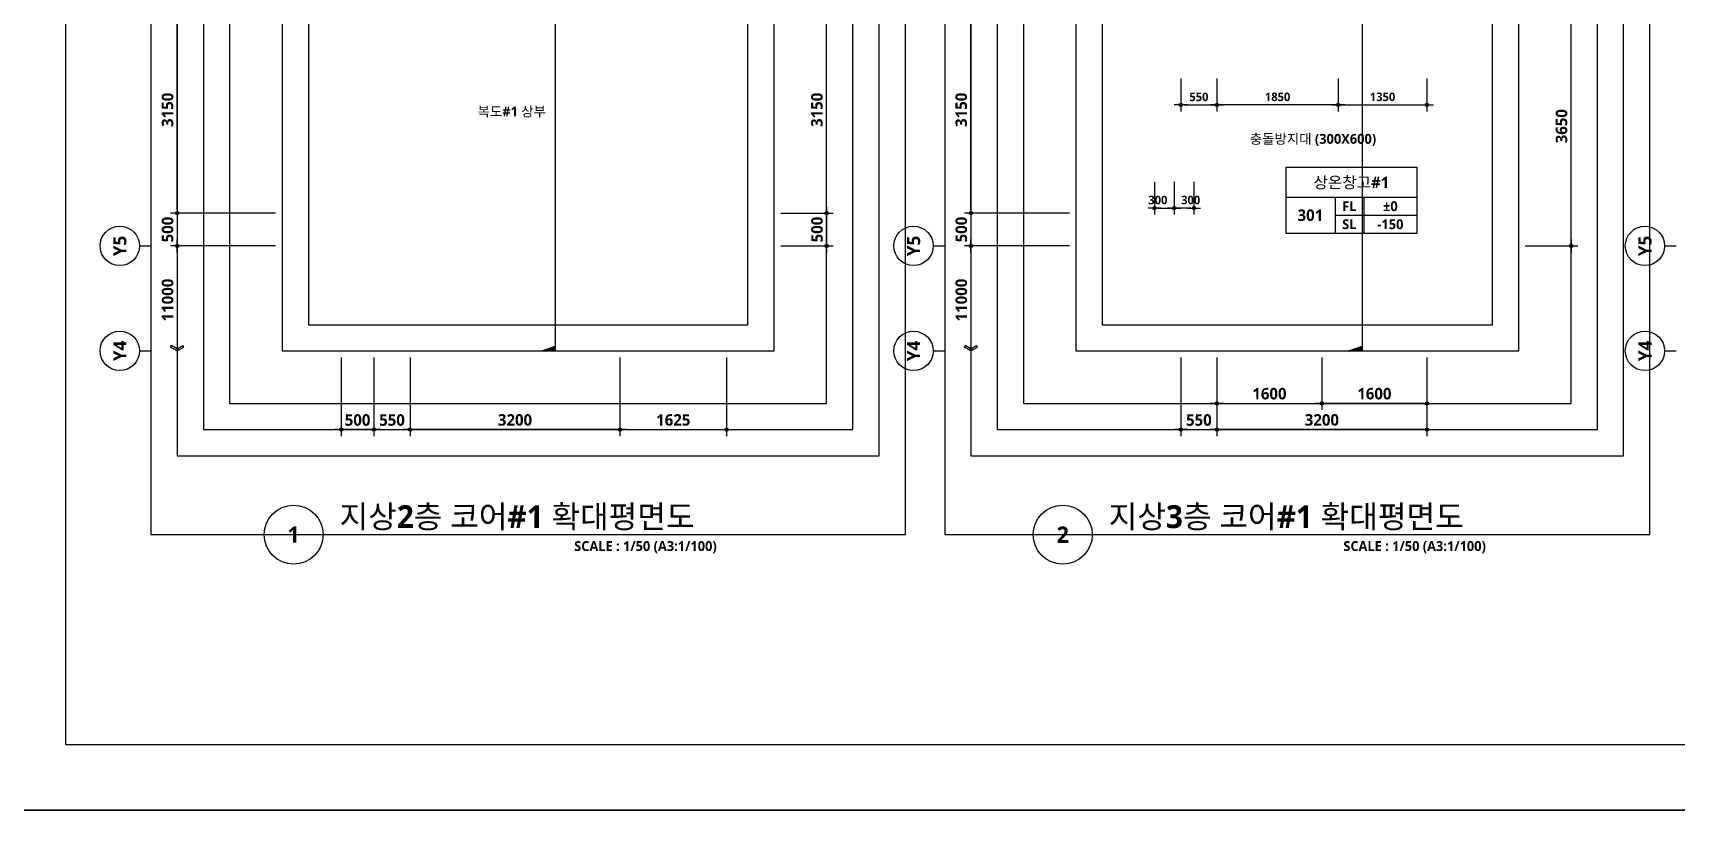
# Model space of a CAD drawing. Header units: millimetres. Extents: x -12482 to 126000, y 0 to 220200.
# Drawn here: x 42500 to 67550, y 0 to 11848 of the extents above; entities that cross this region are included whole.
import ezdxf
from ezdxf.enums import TextEntityAlignment as Align

# ---------------------------------------------------------------- set-up
doc = ezdxf.new("R2010")
doc.units = ezdxf.units.MM
doc.header["$LTSCALE"] = 60
doc.linetypes.add('CEN', pattern=[62, 60, -1, 0, -1])
doc.layers.get('Defpoints').update_dxf_attribs({"color": 153})
for name, color, linetype in [('A-ANNO-DIM', 4, 'Continuous'), ('A-ANNO-GRA1', 7, 'Continuous'), ('A-ANNO-LEAD', 4, 'Continuous'), ('A-ANNO-TEXT1', 7, 'Continuous'), ('A-ANNO-TEXT2', 3, 'Continuous'), ('A-ANNO-TITL', 7, 'Continuous'), ('A-ST-AXIS-BUB', 7, 'Continuous'), ('A-ST-AXIS-DIM', 7, 'Continuous'), ('AA-MKXX', 3, 'Continuous'), ('AA-XXXX-TXT1', 2, 'Continuous')]:
    doc.layers.add(name, color=color, linetype=linetype)
for name, color, linetype, plot in [('Defpoint', 161, 'Continuous', False), ('G(그리드1)', 185, 'Continuous', False), ('G(그리드2)', 235, 'Continuous', False)]:
    doc.layers.add(name, color=color, linetype=linetype, plot=plot)
doc.styles.add('2020음성 1차', font='NanumGothicBold.ttf')
doc.styles.add('SH_나눔', font='')
doc.styles.add('SH_진천_나눔', font='')
doc.styles.get('SH_나눔').set_extended_font_data('NanumGothic', bold=True)
doc.styles.get('SH_진천_나눔').set_extended_font_data('NanumGothic', bold=True)
doc.dimstyles.new('SHP 50', dxfattribs={"dimscale": 50, "dimtxt": 3.5, "dimasz": 1, "dimexe": 2, "dimexo": 2, "dimgap": 1, "dimtad": 1, "dimdec": 0, "dimzin": 0, "dimdsep": 46, "dimtxsty": 'SH_진천_나눔', "dimblk": 'DIMDOT', "dimcen": 0.09, "dimclrd": 256, "dimclre": 256, "dimclrt": 3, "dimadec": 0, "dimazin": 1, "dimtfac": 1, "dimtdec": 0, "dimtix": 1, "dimtmove": 2, "dimatfit": 0, "dimldrblk": 'DIMDOT', "dimfxl": 1, "dimtolj": 1, "dimtzin": 0, "dimlwd": -1, "dimlwe": -1, "dimarcsym": 0})
doc.dimstyles.new('SHP 50내부', dxfattribs={"dimscale": 50, "dimtxt": 2.6, "dimasz": 1, "dimexe": 2, "dimexo": 2, "dimgap": 1, "dimtad": 1, "dimdec": 0, "dimzin": 0, "dimdsep": 46, "dimtxsty": '2020음성 1차', "dimblk": 'DIMDOT', "dimcen": 0.09, "dimclrd": 256, "dimclre": 256, "dimclrt": 3, "dimadec": 0, "dimazin": 1, "dimtfac": 1, "dimtdec": 0, "dimtix": 1, "dimtmove": 2, "dimatfit": 0, "dimldrblk": 'DIMDOT', "dimfxl": 1, "dimtolj": 1, "dimtzin": 0, "dimlwd": -1, "dimlwe": -1, "dimarcsym": 0})

# ---------------------------------------------------------------- blocks, each defined once
blk = doc.blocks.new('*U13165')
at = {"layer": 'A-ANNO-TITL'}
blk.add_line((0, 0), (6250, 0), dxfattribs=at)
blk.add_circle((-450, 0), 450, dxfattribs=at)
at = {"layer": 'AA-XXXX-TXT1', "style": 'SH_진천_나눔'}
blk.add_attdef('DWG.TITLE', (250, 100), '', height=350, dxfattribs=at)
at = {"layer": 'AA-XXXX-TXT1', "color": 7, "style": 'SH_진천_나눔'}
blk.add_attdef('NO1', text='', height=300, dxfattribs=at).set_placement((-450, 0), align=Align.MIDDLE)
at = {"layer": 'AA-XXXX-TXT1', "style": 'SH_진천_나눔'}
blk.add_attdef('SCALE', text='', height=150, dxfattribs=at).set_placement((6000, -100), align=Align.TOP_RIGHT)
blk = doc.blocks.new('A-ST-AXIS-BUB-1')
at = {"layer": 'A-ST-AXIS-BUB'}
blk.add_line((0, 350), (0, 0), dxfattribs=at)
blk.add_circle((0, 950), 600, dxfattribs=at)
blk = doc.blocks.new('arrow1')
at = {"color": 0}
for p, q in [((0, 0), (0.29, 0.5)), ((0, 0), (0.29, -0.5)), ((0.16, 0), (0.41, 0.43)), ((0.16, 0), (0.41, -0.43)), ((0.29, 0.5), (0.41, 0.43)), ((0.29, -0.5), (0.41, -0.43))]:
    blk.add_line(p, q, dxfattribs=at)
blk = doc.blocks.new('DIMDOT')
at = {"color": 0}
blk.add_line((-2, 0), (2, 0), dxfattribs=at)
for radius in [0.5, 0.25]:
    blk.add_circle((0, 0), radius, dxfattribs=at)
blk = doc.blocks.new('*D17074')
at = {"layer": 'A-ST-AXIS-DIM'}
for p, q in [((46200, 12250), (44600, 12250)), ((44700, 9150), (44700, 12200)), ((46200, 9100), (44600, 9100))]:
    blk.add_line(p, q, dxfattribs=at)
at = {"layer": 'Defpoints', "color": 0}
for p in [(44700, 12250), (46300, 12250), (46300, 9100)]:
    blk.add_point(p, dxfattribs=at)
at = {"layer": 'A-ST-AXIS-DIM', "linetype": 'ByBlock', "xscale": 50, "yscale": 50, "zscale": 50}
for p, rotation in [((44700, 12250), 90), ((44700, 9100), 270)]:
    blk.add_blockref('DIMDOT', p, dxfattribs=dict(at, rotation=rotation))
at = {"layer": 'A-ST-AXIS-DIM', "color": 3, "insert": (44553, 10675), "char_height": 175, "attachment_point": 5, "rotation": 90, "style": 'SH_진천_나눔'}
blk.add_mtext('\\A1;3150', dxfattribs=at)
blk = doc.blocks.new('*D17075')
at = {"layer": 'A-ST-AXIS-DIM'}
for p, q in [((46200, 9100), (44600, 9100)), ((44700, 9150), (44700, 9200)), ((44700, 9100), (44700, 8600)), ((46200, 8600), (44600, 8600)), ((44700, 8550), (44700, 8500))]:
    blk.add_line(p, q, dxfattribs=at)
at = {"layer": 'Defpoints', "color": 0}
for p in [(46300, 9100), (44700, 8600), (46300, 8600)]:
    blk.add_point(p, dxfattribs=at)
at = {"layer": 'A-ST-AXIS-DIM', "linetype": 'ByBlock', "xscale": 50, "yscale": 50, "zscale": 50}
for p, rotation in [((44700, 9100), 270), ((44700, 8600), 90)]:
    blk.add_blockref('DIMDOT', p, dxfattribs=dict(at, rotation=rotation))
at = {"layer": 'A-ST-AXIS-DIM', "color": 3, "insert": (44554, 8850), "char_height": 175, "attachment_point": 5, "rotation": 90, "style": 'SH_진천_나눔'}
blk.add_mtext('\\A1;500', dxfattribs=at)
blk = doc.blocks.new('*D17080')
at = {"layer": 'A-ST-AXIS-DIM'}
for p, q in [((58300, 12250), (56700, 12250)), ((56800, 9150), (56800, 12200)), ((58300, 9100), (56700, 9100))]:
    blk.add_line(p, q, dxfattribs=at)
at = {"layer": 'Defpoints', "color": 0}
for p in [(56800, 12250), (58400, 12250), (58400, 9100)]:
    blk.add_point(p, dxfattribs=at)
at = {"layer": 'A-ST-AXIS-DIM', "linetype": 'ByBlock', "xscale": 50, "yscale": 50, "zscale": 50}
for p, rotation in [((56800, 12250), 90), ((56800, 9100), 270)]:
    blk.add_blockref('DIMDOT', p, dxfattribs=dict(at, rotation=rotation))
at = {"layer": 'A-ST-AXIS-DIM', "color": 3, "insert": (56653, 10675), "char_height": 175, "attachment_point": 5, "rotation": 90, "style": 'SH_진천_나눔'}
blk.add_mtext('\\A1;3150', dxfattribs=at)
blk = doc.blocks.new('*D17081')
at = {"layer": 'A-ST-AXIS-DIM'}
for p, q in [((58300, 9100), (56700, 9100)), ((56800, 9150), (56800, 9200)), ((56800, 9100), (56800, 8600)), ((58300, 8600), (56700, 8600)), ((56800, 8550), (56800, 8500))]:
    blk.add_line(p, q, dxfattribs=at)
at = {"layer": 'Defpoints', "color": 0}
for p in [(58400, 9100), (56800, 8600), (58400, 8600)]:
    blk.add_point(p, dxfattribs=at)
at = {"layer": 'A-ST-AXIS-DIM', "linetype": 'ByBlock', "xscale": 50, "yscale": 50, "zscale": 50}
for p, rotation in [((56800, 9100), 270), ((56800, 8600), 90)]:
    blk.add_blockref('DIMDOT', p, dxfattribs=dict(at, rotation=rotation))
at = {"layer": 'A-ST-AXIS-DIM', "color": 3, "insert": (56654, 8850), "char_height": 175, "attachment_point": 5, "rotation": 90, "style": 'SH_진천_나눔'}
blk.add_mtext('\\A1;500', dxfattribs=at)
blk = doc.blocks.new('*D17562')
at = {"layer": 'A-ST-AXIS-DIM'}
for p, q in [((48250, 6900), (48250, 5700)), ((51450, 6900), (51450, 5700)), ((51400, 5800), (48300, 5800))]:
    blk.add_line(p, q, dxfattribs=at)
at = {"layer": 'Defpoints', "color": 0}
for p in [(48250, 7000), (51450, 7000), (48250, 5800)]:
    blk.add_point(p, dxfattribs=at)
at = {"layer": 'A-ST-AXIS-DIM', "linetype": 'ByBlock', "xscale": 50, "yscale": 50, "zscale": 50, "rotation": 180}
blk.add_blockref('DIMDOT', (48250, 5800), dxfattribs=at)
at = {"layer": 'A-ST-AXIS-DIM', "linetype": 'ByBlock', "xscale": 50, "yscale": 50, "zscale": 50}
blk.add_blockref('DIMDOT', (51450, 5800), dxfattribs=at)
at = {"layer": 'A-ST-AXIS-DIM', "color": 3, "insert": (49850, 5947), "char_height": 175, "attachment_point": 5, "style": 'SH_진천_나눔'}
blk.add_mtext('\\A1;3200', dxfattribs=at)
blk = doc.blocks.new('*D17563')
at = {"layer": 'A-ST-AXIS-DIM'}
for p, q in [((51450, 6900), (51450, 5700)), ((53075, 6900), (53075, 5700)), ((51500, 5800), (53025, 5800))]:
    blk.add_line(p, q, dxfattribs=at)
at = {"layer": 'Defpoints', "color": 0}
for p in [(51450, 7000), (53075, 7000), (53075, 5800)]:
    blk.add_point(p, dxfattribs=at)
at = {"layer": 'A-ST-AXIS-DIM', "linetype": 'ByBlock', "xscale": 50, "yscale": 50, "zscale": 50, "rotation": 180}
blk.add_blockref('DIMDOT', (51450, 5800), dxfattribs=at)
at = {"layer": 'A-ST-AXIS-DIM', "linetype": 'ByBlock', "xscale": 50, "yscale": 50, "zscale": 50}
blk.add_blockref('DIMDOT', (53075, 5800), dxfattribs=at)
at = {"layer": 'A-ST-AXIS-DIM', "color": 3, "insert": (52262, 5947), "char_height": 175, "attachment_point": 5, "style": 'SH_진천_나눔'}
blk.add_mtext('\\A1;1625', dxfattribs=at)
blk = doc.blocks.new('*D17564')
at = {"layer": 'A-ST-AXIS-DIM'}
for p, q in [((47700, 6900), (47700, 5700)), ((48250, 6900), (48250, 5700)), ((47750, 5800), (48200, 5800))]:
    blk.add_line(p, q, dxfattribs=at)
at = {"layer": 'Defpoints', "color": 0}
for p in [(47700, 7000), (48250, 7000), (48250, 5800)]:
    blk.add_point(p, dxfattribs=at)
at = {"layer": 'A-ST-AXIS-DIM', "linetype": 'ByBlock', "xscale": 50, "yscale": 50, "zscale": 50, "rotation": 180}
blk.add_blockref('DIMDOT', (47700, 5800), dxfattribs=at)
at = {"layer": 'A-ST-AXIS-DIM', "linetype": 'ByBlock', "xscale": 50, "yscale": 50, "zscale": 50}
blk.add_blockref('DIMDOT', (48250, 5800), dxfattribs=at)
at = {"layer": 'A-ST-AXIS-DIM', "color": 3, "insert": (47975, 5946), "char_height": 175, "attachment_point": 5, "style": 'SH_진천_나눔'}
blk.add_mtext('\\A1;550', dxfattribs=at)
blk = doc.blocks.new('*D17565')
at = {"layer": 'A-ST-AXIS-DIM'}
for p, q in [((60550, 6900), (60550, 5700)), ((63750, 6900), (63750, 5700)), ((63700, 5800), (60600, 5800))]:
    blk.add_line(p, q, dxfattribs=at)
at = {"layer": 'Defpoints', "color": 0}
for p in [(60550, 7000), (63750, 7000), (60550, 5800)]:
    blk.add_point(p, dxfattribs=at)
at = {"layer": 'A-ST-AXIS-DIM', "linetype": 'ByBlock', "xscale": 50, "yscale": 50, "zscale": 50, "rotation": 180}
blk.add_blockref('DIMDOT', (60550, 5800), dxfattribs=at)
at = {"layer": 'A-ST-AXIS-DIM', "linetype": 'ByBlock', "xscale": 50, "yscale": 50, "zscale": 50}
blk.add_blockref('DIMDOT', (63750, 5800), dxfattribs=at)
at = {"layer": 'A-ST-AXIS-DIM', "color": 3, "insert": (62150, 5947), "char_height": 175, "attachment_point": 5, "style": 'SH_진천_나눔'}
blk.add_mtext('\\A1;3200', dxfattribs=at)
blk = doc.blocks.new('*D17566')
at = {"layer": 'A-ST-AXIS-DIM'}
for p, q in [((60000, 6900), (60000, 5700)), ((60550, 6900), (60550, 5700)), ((60050, 5800), (60500, 5800))]:
    blk.add_line(p, q, dxfattribs=at)
at = {"layer": 'Defpoints', "color": 0}
for p in [(60000, 7000), (60550, 7000), (60550, 5800)]:
    blk.add_point(p, dxfattribs=at)
at = {"layer": 'A-ST-AXIS-DIM', "linetype": 'ByBlock', "xscale": 50, "yscale": 50, "zscale": 50, "rotation": 180}
blk.add_blockref('DIMDOT', (60000, 5800), dxfattribs=at)
at = {"layer": 'A-ST-AXIS-DIM', "linetype": 'ByBlock', "xscale": 50, "yscale": 50, "zscale": 50}
blk.add_blockref('DIMDOT', (60550, 5800), dxfattribs=at)
at = {"layer": 'A-ST-AXIS-DIM', "color": 3, "insert": (60275, 5946), "char_height": 175, "attachment_point": 5, "style": 'SH_진천_나눔'}
blk.add_mtext('\\A1;550', dxfattribs=at)
blk = doc.blocks.new('*D17567')
at = {"layer": 'A-ST-AXIS-DIM'}
for p, q in [((60550, 6900), (60550, 6100)), ((62150, 6900), (62150, 6100)), ((60600, 6200), (62100, 6200))]:
    blk.add_line(p, q, dxfattribs=at)
at = {"layer": 'Defpoints', "color": 0}
for p in [(60550, 7000), (62150, 7000), (62150, 6200)]:
    blk.add_point(p, dxfattribs=at)
at = {"layer": 'A-ST-AXIS-DIM', "linetype": 'ByBlock', "xscale": 50, "yscale": 50, "zscale": 50, "rotation": 180}
blk.add_blockref('DIMDOT', (60550, 6200), dxfattribs=at)
at = {"layer": 'A-ST-AXIS-DIM', "linetype": 'ByBlock', "xscale": 50, "yscale": 50, "zscale": 50}
blk.add_blockref('DIMDOT', (62150, 6200), dxfattribs=at)
at = {"layer": 'A-ST-AXIS-DIM', "color": 3, "insert": (61350, 6347), "char_height": 175, "attachment_point": 5, "style": 'SH_진천_나눔'}
blk.add_mtext('\\A1;1600', dxfattribs=at)
blk = doc.blocks.new('*D17568')
at = {"layer": 'A-ST-AXIS-DIM'}
for p, q in [((62150, 6900), (62150, 6100)), ((63750, 6900), (63750, 6100)), ((63700, 6200), (62200, 6200))]:
    blk.add_line(p, q, dxfattribs=at)
at = {"layer": 'Defpoints', "color": 0}
for p in [(62150, 7000), (63750, 7000), (62150, 6200)]:
    blk.add_point(p, dxfattribs=at)
at = {"layer": 'A-ST-AXIS-DIM', "linetype": 'ByBlock', "xscale": 50, "yscale": 50, "zscale": 50, "rotation": 180}
blk.add_blockref('DIMDOT', (62150, 6200), dxfattribs=at)
at = {"layer": 'A-ST-AXIS-DIM', "linetype": 'ByBlock', "xscale": 50, "yscale": 50, "zscale": 50}
blk.add_blockref('DIMDOT', (63750, 6200), dxfattribs=at)
at = {"layer": 'A-ST-AXIS-DIM', "color": 3, "insert": (62950, 6347), "char_height": 175, "attachment_point": 5, "style": 'SH_진천_나눔'}
blk.add_mtext('\\A1;1600', dxfattribs=at)
blk = doc.blocks.new('*D17569')
at = {"layer": 'A-ANNO-DIM'}
for p, q in [((60550, 11150), (60550, 10650)), ((62400, 11150), (62400, 10650)), ((62350, 10750), (60600, 10750))]:
    blk.add_line(p, q, dxfattribs=at)
at = {"layer": 'Defpoints', "color": 0}
for p in [(60550, 11250), (62400, 11250), (60550, 10750)]:
    blk.add_point(p, dxfattribs=at)
at = {"layer": 'A-ANNO-DIM', "linetype": 'ByBlock', "xscale": 50, "yscale": 50, "zscale": 50, "rotation": 180}
blk.add_blockref('DIMDOT', (60550, 10750), dxfattribs=at)
at = {"layer": 'A-ANNO-DIM', "linetype": 'ByBlock', "xscale": 50, "yscale": 50, "zscale": 50}
blk.add_blockref('DIMDOT', (62400, 10750), dxfattribs=at)
at = {"layer": 'A-ANNO-DIM', "color": 3, "insert": (61475, 10872), "char_height": 130, "attachment_point": 5, "style": '2020음성 1차'}
blk.add_mtext('\\A1;1850', dxfattribs=at)
blk = doc.blocks.new('*D17572')
at = {"layer": 'A-ANNO-DIM'}
for p, q in [((62400, 11150), (62400, 10650)), ((63750, 11150), (63750, 10650)), ((62450, 10750), (63700, 10750))]:
    blk.add_line(p, q, dxfattribs=at)
at = {"layer": 'Defpoints', "color": 0}
for p in [(62400, 11250), (63750, 11250), (63750, 10750)]:
    blk.add_point(p, dxfattribs=at)
at = {"layer": 'A-ANNO-DIM', "linetype": 'ByBlock', "xscale": 50, "yscale": 50, "zscale": 50, "rotation": 180}
blk.add_blockref('DIMDOT', (62400, 10750), dxfattribs=at)
at = {"layer": 'A-ANNO-DIM', "linetype": 'ByBlock', "xscale": 50, "yscale": 50, "zscale": 50}
blk.add_blockref('DIMDOT', (63750, 10750), dxfattribs=at)
at = {"layer": 'A-ANNO-DIM', "color": 3, "insert": (63075, 10872), "char_height": 130, "attachment_point": 5, "style": '2020음성 1차'}
blk.add_mtext('\\A1;1350', dxfattribs=at)
blk = doc.blocks.new('*D17663')
at = {"layer": 'A-ST-AXIS-DIM'}
for p, q in [((47200, 6900), (47200, 5700)), ((47700, 6900), (47700, 5700)), ((47150, 5800), (47100, 5800)), ((47700, 5800), (47200, 5800)), ((47750, 5800), (47800, 5800))]:
    blk.add_line(p, q, dxfattribs=at)
at = {"layer": 'Defpoints', "color": 0}
for p in [(47200, 7000), (47700, 7000), (47200, 5800)]:
    blk.add_point(p, dxfattribs=at)
at = {"layer": 'A-ST-AXIS-DIM', "linetype": 'ByBlock', "xscale": 50, "yscale": 50, "zscale": 50}
blk.add_blockref('DIMDOT', (47200, 5800), dxfattribs=at)
at = {"layer": 'A-ST-AXIS-DIM', "linetype": 'ByBlock', "xscale": 50, "yscale": 50, "zscale": 50, "rotation": 180}
blk.add_blockref('DIMDOT', (47700, 5800), dxfattribs=at)
at = {"layer": 'A-ST-AXIS-DIM', "color": 3, "insert": (47450, 5946), "char_height": 175, "attachment_point": 5, "style": 'SH_진천_나눔'}
blk.add_mtext('\\A1;500', dxfattribs=at)
blk = doc.blocks.new('*D17681')
at = {"layer": 'A-ST-AXIS-DIM'}
for p, q in [((65250, 12250), (66050, 12250)), ((65950, 8650), (65950, 12200)), ((65250, 8600), (66050, 8600))]:
    blk.add_line(p, q, dxfattribs=at)
at = {"layer": 'Defpoints', "color": 0}
for p in [(65150, 12250), (65950, 12250), (65150, 8600)]:
    blk.add_point(p, dxfattribs=at)
at = {"layer": 'A-ST-AXIS-DIM', "linetype": 'ByBlock', "xscale": 50, "yscale": 50, "zscale": 50}
for p, rotation in [((65950, 12250), 90), ((65950, 8600), 270)]:
    blk.add_blockref('DIMDOT', p, dxfattribs=dict(at, rotation=rotation))
at = {"layer": 'A-ST-AXIS-DIM', "color": 3, "insert": (65803, 10425), "char_height": 175, "attachment_point": 5, "rotation": 90, "style": 'SH_진천_나눔'}
blk.add_mtext('\\A1;3650', dxfattribs=at)
blk = doc.blocks.new('G$C9D92D8A7')
at = {"layer": 'A-ANNO-GRA1'}
for p, q in [((0, 11), (40, 11)), ((15, 11), (15, 0)), ((23.75, 11), (23.75, 0)), ((15, 5.5), (40, 5.5))]:
    blk.add_line(p, q, dxfattribs=at)
blk.add_lwpolyline([(0, 20), (0, 0), (40, 0), (40, 20)], close=True, dxfattribs=at)
at = {"style": '2020음성 1차'}
for tag, height, p in [('실명', 3.5, (20, 15.5)), ('마감레벨', 3, (31.875, 8.25)), ('실번호', 3.5, (7.5, 5.5)), ('구조레벨', 3, (31.875, 2.75))]:
    blk.add_attdef(tag, text='', height=height, dxfattribs=at).set_placement(p, align=Align.MIDDLE_CENTER)
at = {"layer": 'A-ANNO-TEXT1', "style": 'SH_나눔'}
for s, p in [('FL', (19.375, 8.25)), ('SL', (19.375, 2.75))]:
    blk.add_text(s, height=3, dxfattribs=at).set_placement(p, align=Align.MIDDLE)
blk = doc.blocks.new('*D17682')
at = {"layer": 'A-ANNO-DIM'}
for p, q in [((60000, 11150), (60000, 10650)), ((60550, 11150), (60550, 10650)), ((60050, 10750), (60500, 10750))]:
    blk.add_line(p, q, dxfattribs=at)
at = {"layer": 'Defpoints', "color": 0}
for p in [(60000, 11250), (60550, 11250), (60550, 10750)]:
    blk.add_point(p, dxfattribs=at)
at = {"layer": 'A-ANNO-DIM', "linetype": 'ByBlock', "xscale": 50, "yscale": 50, "zscale": 50, "rotation": 180}
blk.add_blockref('DIMDOT', (60000, 10750), dxfattribs=at)
at = {"layer": 'A-ANNO-DIM', "linetype": 'ByBlock', "xscale": 50, "yscale": 50, "zscale": 50}
blk.add_blockref('DIMDOT', (60550, 10750), dxfattribs=at)
at = {"layer": 'A-ANNO-DIM', "color": 3, "insert": (60275, 10871), "char_height": 130, "attachment_point": 5, "style": '2020음성 1차'}
blk.add_mtext('\\A1;550', dxfattribs=at)
blk = doc.blocks.new('*D18121')
at = {"layer": 'A-ST-AXIS-DIM'}
for p, q in [((53900, 12250), (54700, 12250)), ((54600, 9150), (54600, 12200)), ((53900, 9100), (54700, 9100))]:
    blk.add_line(p, q, dxfattribs=at)
at = {"layer": 'Defpoints', "color": 0}
for p in [(53800, 12250), (54600, 12250), (53800, 9100)]:
    blk.add_point(p, dxfattribs=at)
at = {"layer": 'A-ST-AXIS-DIM', "linetype": 'ByBlock', "xscale": 50, "yscale": 50, "zscale": 50}
for p, rotation in [((54600, 12250), 90), ((54600, 9100), 270)]:
    blk.add_blockref('DIMDOT', p, dxfattribs=dict(at, rotation=rotation))
at = {"layer": 'A-ST-AXIS-DIM', "color": 3, "insert": (54453, 10675), "char_height": 175, "attachment_point": 5, "rotation": 90, "style": 'SH_진천_나눔'}
blk.add_mtext('\\A1;3150', dxfattribs=at)
blk = doc.blocks.new('*D18122')
at = {"layer": 'A-ST-AXIS-DIM'}
for p, q in [((53900, 9100), (54700, 9100)), ((54600, 9150), (54600, 9200)), ((54600, 9100), (54600, 8600)), ((53900, 8600), (54700, 8600)), ((54600, 8550), (54600, 8500))]:
    blk.add_line(p, q, dxfattribs=at)
at = {"layer": 'Defpoints', "color": 0}
for p in [(53800, 9100), (53800, 8600), (54600, 8600)]:
    blk.add_point(p, dxfattribs=at)
at = {"layer": 'A-ST-AXIS-DIM', "linetype": 'ByBlock', "xscale": 50, "yscale": 50, "zscale": 50}
for p, rotation in [((54600, 9100), 270), ((54600, 8600), 90)]:
    blk.add_blockref('DIMDOT', p, dxfattribs=dict(at, rotation=rotation))
at = {"layer": 'A-ST-AXIS-DIM', "color": 3, "insert": (54454, 8850), "char_height": 175, "attachment_point": 5, "rotation": 90, "style": 'SH_진천_나눔'}
blk.add_mtext('\\A1;500', dxfattribs=at)
blk = doc.blocks.new('*U15082')
at = {"layer": 'AA-MKXX'}
blk.add_hatch(color=256, dxfattribs=at).paths.add_polyline_path([(48000, 600), (47790, 0), (48000, 0)])
at = {"layer": 'AA-MKXX', "linetype": 'CEN', "ltscale": 300}
blk.add_line((900, 0), (48000, 0), dxfattribs=at)
at = {"layer": 'AA-MKXX'}
blk.add_lwpolyline([(48000, 0), (48000, 600), (47790, 0)], close=True, dxfattribs=at)
blk = doc.blocks.new('*D19866')
at = {"layer": 'A-ANNO-DIM'}
for p, q in [((59600, 9577), (59600, 9077)), ((59900, 9577), (59900, 9077)), ((59650, 9177), (59850, 9177))]:
    blk.add_line(p, q, dxfattribs=at)
at = {"layer": 'Defpoints', "color": 0}
for p in [(59600, 9677), (59900, 9677), (59900, 9177)]:
    blk.add_point(p, dxfattribs=at)
at = {"layer": 'A-ANNO-DIM', "linetype": 'ByBlock', "xscale": 50, "yscale": 50, "zscale": 50, "rotation": 180}
blk.add_blockref('DIMDOT', (59600, 9177), dxfattribs=at)
at = {"layer": 'A-ANNO-DIM', "linetype": 'ByBlock', "xscale": 50, "yscale": 50, "zscale": 50}
blk.add_blockref('DIMDOT', (59900, 9177), dxfattribs=at)
at = {"layer": 'A-ANNO-DIM', "color": 3, "insert": (59650, 9299), "char_height": 130, "attachment_point": 5, "style": '2020음성 1차'}
blk.add_mtext('\\A1;300', dxfattribs=at)
blk = doc.blocks.new('*D19867')
at = {"layer": 'A-ANNO-DIM'}
for p, q in [((59900, 9577), (59900, 9077)), ((60200, 9577), (60200, 9077)), ((60150, 9177), (59950, 9177))]:
    blk.add_line(p, q, dxfattribs=at)
at = {"layer": 'Defpoints', "color": 0}
for p in [(59900, 9677), (60200, 9677), (59900, 9177)]:
    blk.add_point(p, dxfattribs=at)
at = {"layer": 'A-ANNO-DIM', "linetype": 'ByBlock', "xscale": 50, "yscale": 50, "zscale": 50, "rotation": 180}
blk.add_blockref('DIMDOT', (59900, 9177), dxfattribs=at)
at = {"layer": 'A-ANNO-DIM', "linetype": 'ByBlock', "xscale": 50, "yscale": 50, "zscale": 50}
blk.add_blockref('DIMDOT', (60200, 9177), dxfattribs=at)
at = {"layer": 'A-ANNO-DIM', "color": 3, "insert": (60150, 9299), "char_height": 130, "attachment_point": 5, "style": '2020음성 1차'}
blk.add_mtext('\\A1;300', dxfattribs=at)

msp = doc.modelspace()

# ---------------------------------------------------------------- linework, layer by layer
at = {"layer": 'A-ANNO-LEAD'}
msp.add_lwpolyline([(60198.5, 9757, 0, 37.5, 0), (60272.2, 9836.4, 0, 0, 0), (60655, 10237.4, 0, 0, 0), (60822, 10237.4, 0, 0, 0)], format="xyseb", dxfattribs=at)
at = {"layer": 'A-ST-AXIS-DIM'}
for p, q in [((46200, 8600), (44600, 8600)), ((44700, 8550), (44700, 7000)), ((58300, 8600), (56700, 8600)), ((56800, 8550), (56800, 7000))]:
    msp.add_line(p, q, dxfattribs=at)
at = {"layer": 'Defpoint'}
for points in [[(42000, 29700), (84000, 29700), (84000, 0), (42000, 0)], [(43000, 1000), (78500, 1000), (78500, 28700), (43000, 28700)]]:
    msp.add_lwpolyline(points, close=True, dxfattribs=at)
at = {"layer": 'Defpoints'}
for points in [[(84000, 0), (84000, 29700), (42000, 29700), (42000, 0)], [(78500, 1000), (78500, 28700), (43000, 28700), (43000, 1000)]]:
    msp.add_lwpolyline(points, close=True, dxfattribs=at)
at = {"layer": 'G(그리드1)'}
for points in [[(55800, 25500), (44300, 25500), (44300, 4200), (55800, 4200)], [(67150, 25500), (56400, 25500), (56400, 4200), (67150, 4200)], [(55400, 25100), (44700, 25100), (44700, 5400), (55400, 5400)], [(66750, 25100), (56800, 25100), (56800, 5400), (66750, 5400)], [(55000, 24700), (45100, 24700), (45100, 5800), (55000, 5800)], [(66350, 24700), (57200, 24700), (57200, 5800), (66350, 5800)], [(54600, 24300), (45500, 24300), (45500, 6200), (54600, 6200)], [(65950, 24300), (57600, 24300), (57600, 6200), (65950, 6200)], [(53800, 23100), (46300, 23100), (46300, 7000), (53800, 7000)], [(65150, 23100), (58400, 23100), (58400, 7000), (65150, 7000)]]:
    msp.add_lwpolyline(points, close=True, dxfattribs=at)
at = {"layer": 'G(그리드2)'}
for points in [[(53400, 22700), (46700, 22700), (46700, 7400), (53400, 7400)], [(64750, 22700), (58800, 22700), (58800, 7400), (64750, 7400)]]:
    msp.add_lwpolyline(points, close=True, dxfattribs=at)

# ---------------------------------------------------------------- block references
at = {"xscale": -0.3333333333333333, "yscale": 0.3333333333333333, "zscale": 0.3333333333333333, "rotation": 89.99999999999967}
for p in [(50461.5, 23000), (62761.5, 23000)]:
    msp.add_blockref('*U15082', p, dxfattribs=at)
ref = msp.add_blockref('*U13165', (46925, 4200))
ref.add_attrib('SCALE', 'SCALE : 1/50 (A3:1/100)', dxfattribs={"layer": 'A-ANNO-TITL', "height": 150, "style": 'SH_진천_나눔'}).set_placement((52925, 4100), align=Align.TOP_RIGHT)
ref.add_attrib('DWG.TITLE', '지상2층 코어#1 확대평면도', (47175, 4300), dxfattribs={"layer": 'A-ANNO-TITL', "height": 347.908, "style": 'SH_진천_나눔'})
ref.add_attrib('NO1', '1', dxfattribs={"layer": 'A-ANNO-TITL', "color": 7, "height": 250, "style": 'SH_진천_나눔'}).set_placement((46475, 4200), align=Align.MIDDLE)
ref = msp.add_blockref('*U13165', (58650, 4200))
ref.add_attrib('SCALE', 'SCALE : 1/50 (A3:1/100)', dxfattribs={"layer": 'A-ANNO-TITL', "height": 150, "style": 'SH_진천_나눔'}).set_placement((64650, 4100), align=Align.TOP_RIGHT)
ref.add_attrib('DWG.TITLE', '지상3층 코어#1 확대평면도', (58900, 4300), dxfattribs={"layer": 'A-ANNO-TITL', "height": 347.908, "style": 'SH_진천_나눔'})
ref.add_attrib('NO1', '2', dxfattribs={"layer": 'A-ANNO-TITL', "color": 7, "height": 250, "style": 'SH_진천_나눔'}).set_placement((58200, 4200), align=Align.MIDDLE)
at = {"layer": 'A-ANNO-TEXT1'}
ref = msp.add_blockref('G$C9D92D8A7', (61600, 8793.4), dxfattribs=dict(at, xscale=50, yscale=50, zscale=50))
ref.add_attrib('실명', '상온창고#1', dxfattribs={"layer": 'A-ANNO-TEXT2', "height": 175, "style": '2020음성 1차'}).set_placement((62600, 9568.4, 171666.7), align=Align.MIDDLE_CENTER)
ref.add_attrib('실번호', '301', dxfattribs={"layer": 'A-ANNO-TEXT2', "height": 175, "style": '2020음성 1차'}).set_placement((61975, 9068.4, 171666.7), align=Align.MIDDLE_CENTER)
ref.add_attrib('마감레벨', '%%p0', dxfattribs={"height": 150, "style": '2020음성 1차'}).set_placement((63193.7, 9205.9, 171666.7), align=Align.MIDDLE_CENTER)
ref.add_attrib('구조레벨', '-150', dxfattribs={"height": 150, "style": '2020음성 1차'}).set_placement((63193.7, 8930.9, 171666.7), align=Align.MIDDLE_CENTER)
at = {"layer": 'A-ST-AXIS-BUB', "xscale": 0.5, "yscale": 0.5, "zscale": 0.5, "rotation": 90}
for p in [(44300, 8600), (56400, 8600), (67550, 8600), (44300, 7000), (56400, 7000), (67550, 7000)]:
    msp.add_blockref('A-ST-AXIS-BUB-1', p, dxfattribs=at)
at = {"layer": 'A-ST-AXIS-DIM'}
for name, p, xscale, yscale, zscale, rotation in [('DIMDOT', (44700, 8600), 50, 50, 50, 90), ('DIMDOT', (56800, 8600), 50, 50, 50, 90), ('arrow1', (44700, 7000), -200, 200, 200, 269.9999999999856), ('arrow1', (56800, 7000), -200, 200, 200, 269.9999999999856)]:
    msp.add_blockref(name, p, dxfattribs=dict(at, xscale=xscale, yscale=yscale, zscale=zscale, rotation=rotation))

# ---------------------------------------------------------------- texts
at = {"layer": 'A-ANNO-TEXT1', "style": '2020음성 1차'}
msp.add_text('충돌방지대 (300X600)', height=150, dxfattribs=at).set_placement((62976.9, 10232.4), align=Align.MIDDLE_RIGHT)
at = {"layer": 'A-ANNO-TEXT1', "style": 'SH_진천_나눔'}
for s, p in [('Y5', (43825, 8600)), ('Y5', (55925, 8600)), ('Y5', (67075, 8600)), ('Y4', (43825, 7000)), ('Y4', (55925, 7000)), ('Y4', (67075, 7000))]:
    msp.add_text(s, height=200, rotation=90, dxfattribs=at).set_placement(p, align=Align.MIDDLE_CENTER)
at = {"layer": 'A-ANNO-TEXT2', "style": 'SH_진천_나눔'}
msp.add_text('복도#1 상부', height=150, dxfattribs=at).set_placement((49800, 10650), align=Align.MIDDLE_CENTER)
at = {"layer": 'A-ST-AXIS-DIM', "color": 3, "char_height": 175, "attachment_point": 5, "rotation": 90, "style": 'SH_진천_나눔'}
for insert in [(44554, 7775), (56654, 7775)]:
    msp.add_mtext('\\A1;11000', dxfattribs=dict(at, insert=insert))

# ---------------------------------------------------------------- dimensions: what is measured, and where the dimension line sits
at = {"layer": 'A-ANNO-DIM'}
for base, p1, p2, picture, middle in [((60550, 10750), (60000, 11250), (60550, 11250), '*D17682', (60275, 10871.5)), ((63750, 10750), (62400, 11250), (63750, 11250), '*D17572', (63075, 10871.7))]:
    dim = msp.add_linear_dim(base=base, p1=p1, p2=p2, dimstyle='SHP 50내부', override={"dimtxsty": '2020음성 1차', "dimldrblk": 'DIMDOT'}, dxfattribs=at)
    dim.commit()
    dim.dimension.update_dxf_attribs({"geometry": picture, "text_midpoint": middle})
dim = msp.add_linear_dim(base=(60550, 10750), p1=(62400, 11250), p2=(60550, 11250), angle=180, dimstyle='SHP 50내부', override={"dimtxsty": '2020음성 1차', "dimldrblk": 'DIMDOT'}, dxfattribs=at)
dim.commit()
dim.dimension.update_dxf_attribs({"geometry": '*D17569', "text_midpoint": (61475, 10871.7)})
dim = msp.add_linear_dim(base=(59900, 9177.4), p1=(59600, 9677.4), p2=(59900, 9677.4), dimstyle='SHP 50내부', override={"dimtxsty": '2020음성 1차', "dimldrblk": 'DIMDOT'}, dxfattribs=at)
dim.commit()
dim.dimension.update_dxf_attribs({"geometry": '*D19866', "text_midpoint": (59650, 9299.2), "dimtype": 160})
dim = msp.add_linear_dim(base=(59900, 9177.4), p1=(60200, 9677.4), p2=(59900, 9677.4), angle=180, dimstyle='SHP 50내부', override={"dimtxsty": '2020음성 1차', "dimldrblk": 'DIMDOT'}, dxfattribs=at)
dim.commit()
dim.dimension.update_dxf_attribs({"geometry": '*D19867', "text_midpoint": (60150, 9299.2), "dimtype": 160})
at = {"layer": 'A-ST-AXIS-DIM'}
for base, p1, p2, angle, picture, middle in [((44700, 12250), (46300, 9100), (46300, 12250), 90, '*D17074', (44553.4, 10675)), ((56800, 12250), (58400, 9100), (58400, 12250), 90, '*D17080', (56653.4, 10675)), ((44700, 8600), (46300, 9100), (46300, 8600), 270, '*D17075', (44553.8, 8850)), ((56800, 8600), (58400, 9100), (58400, 8600), 270, '*D17081', (56653.8, 8850)), ((47200, 5800), (47700, 7000), (47200, 7000), 180, '*D17663', (47450, 5946.2)), ((48250, 5800), (51450, 7000), (48250, 7000), 180, '*D17562', (49850, 5946.6)), ((60550, 5800), (63750, 7000), (60550, 7000), 180, '*D17565', (62150, 5946.6)), ((62150, 6200), (63750, 7000), (62150, 7000), 180, '*D17568', (62950, 6346.6))]:
    dim = msp.add_linear_dim(base=base, p1=p1, p2=p2, angle=angle, dimstyle='SHP 50', dxfattribs=at)
    dim.commit()
    dim.dimension.update_dxf_attribs({"geometry": picture, "text_midpoint": middle})
for base, p1, p2, angle, picture, middle in [((54600, 12250), (53800, 9100), (53800, 12250), 270, '*D18121', (54453.4, 10675)), ((65950, 12250), (65150, 8600), (65150, 12250), 270, '*D17681', (65803.4, 10425)), ((54600, 8600), (53800, 9100), (53800, 8600), 90, '*D18122', (54453.8, 8850))]:
    dim = msp.add_linear_dim(base=base, p1=p1, p2=p2, angle=angle, dimstyle='SHP 50', override={"dimtxsty": 'SH_진천_나눔', "dimldrblk": 'DIMDOT'}, dxfattribs=at)
    dim.commit()
    dim.dimension.update_dxf_attribs({"geometry": picture, "text_midpoint": middle})
for base, p1, p2, picture, middle in [((48250, 5800), (47700, 7000), (48250, 7000), '*D17564', (47975, 5946.2)), ((53075, 5800), (51450, 7000), (53075, 7000), '*D17563', (52262.5, 5946.6)), ((60550, 5800), (60000, 7000), (60550, 7000), '*D17566', (60275, 5946.2)), ((62150, 6200), (60550, 7000), (62150, 7000), '*D17567', (61350, 6346.6))]:
    dim = msp.add_linear_dim(base=base, p1=p1, p2=p2, dimstyle='SHP 50', dxfattribs=at)
    dim.commit()
    dim.dimension.update_dxf_attribs({"geometry": picture, "text_midpoint": middle})

doc.saveas('drawing.dxf')
